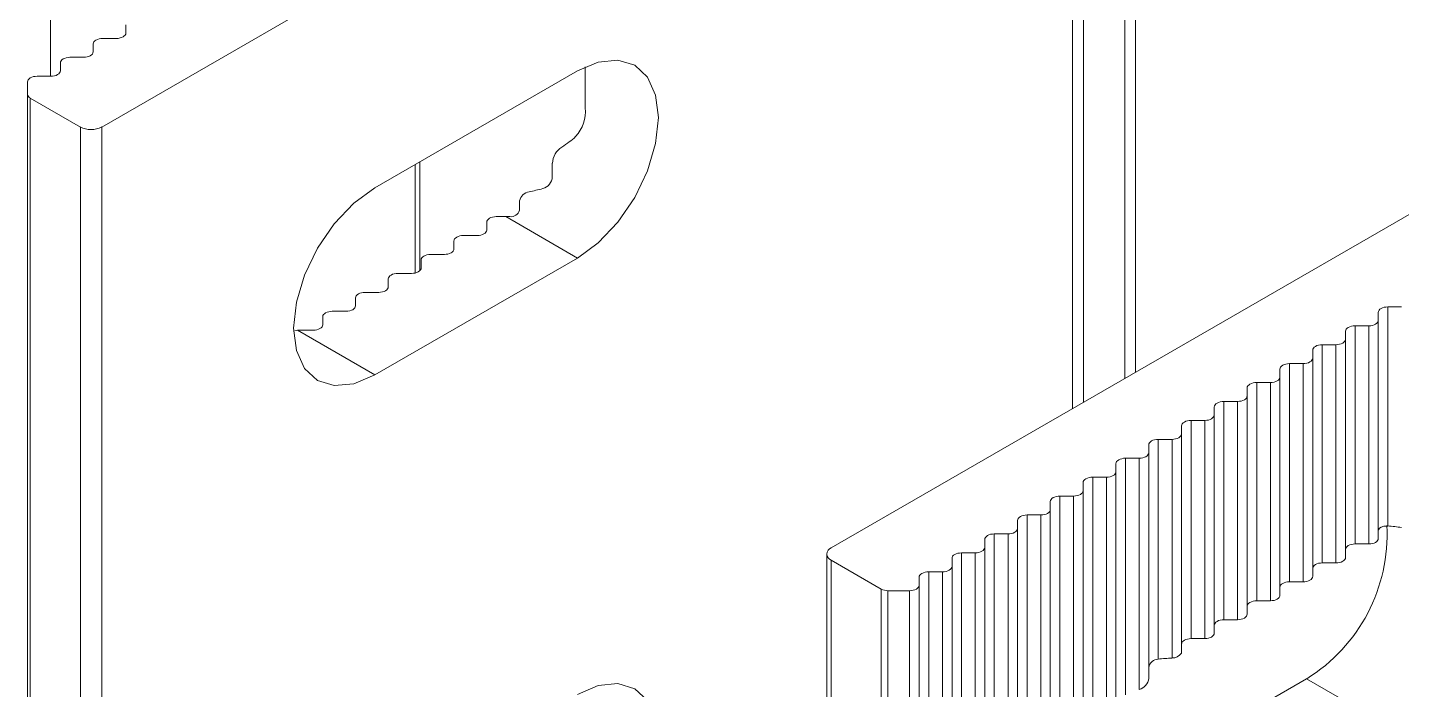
# Model space of a CAD drawing. Header units: millimetres. Extents: x 39 to 459, y 26 to 647.
# Drawn here: x 64.031 to 65.11, y 226.156 to 226.676 of the extents above; entities that cross this region are included whole.
import ezdxf

# ---------------------------------------------------------------- set-up
doc = ezdxf.new("R2010")
doc.units = ezdxf.units.MM
doc.layers.add('ANTET', color=7, linetype='Continuous')

# ---------------------------------------------------------------- blocks, each defined once
blk = doc.blocks.new('Griyaj Montajı')
at = {"color": 7, "linetype": 'Continuous', "lineweight": 15}
for p, q in [((11047.0041, 2120.2676), (11047.0041, 2118.3344)), ((11047.8067, 2118.7346), (11047.0444, 2118.2945)), ((11048.3795, 2118.404), (11047.6172, 2117.9639)), ((11047.045, 2118.3641), (11047.0558, 2118.3641)), ((11047.0633, 2118.3685), (11047.0633, 2118.3747)), ((11047.0375, 2118.3536), (11047.0375, 2118.3598)), ((11047.0118, 2118.3387), (11047.0118, 2118.3449)), ((11047.0193, 2118.3493), (11047.03, 2118.3493)), ((11046.9935, 2118.3344), (11047.0043, 2118.3344)), ((11047.4178, 2118.3386), (11047.2587, 2118.2468)), ((11046.986, 2118.3203), (11046.986, 2118.3301)), ((11046.986, 2118.3203), (11046.986, 2117.3404)), ((11047.0275, 2118.2945), (11046.9882, 2118.3172)), ((11046.9882, 2118.3172), (11046.9882, 2117.3374)), ((11047.0275, 2118.2945), (11047.0275, 2117.3147)), ((11047.0444, 2118.2945), (11047.0444, 2117.3147)), ((11047.2905, 2118.2651), (11047.2905, 2118.1798)), ((11047.3615, 2118.2241), (11047.3541, 2118.2241)), ((11047.3615, 2118.2241), (11047.4178, 2118.1916)), ((11047.3466, 2118.2198), (11047.3466, 2118.2136)), ((11047.3209, 2118.2049), (11047.3209, 2118.1987)), ((11047.3391, 2118.2092), (11047.3284, 2118.2092)), ((11047.4178, 2118.1916), (11047.2587, 2118.0998)), ((11047.3134, 2118.1944), (11047.3026, 2118.1944)), ((11047.2951, 2118.19), (11047.2951, 2118.1838)), ((11047.2693, 2118.1752), (11047.2693, 2118.169)), ((11047.2876, 2118.1795), (11047.2768, 2118.1795)), ((11047.2436, 2118.1603), (11047.2436, 2118.1541)), ((11047.2618, 2118.1646), (11047.2511, 2118.1646)), ((11047.2361, 2118.1498), (11047.2253, 2118.1498)), ((11048.0468, 2118.1427), (11048.0468, 2118.1489)), ((11048.0543, 2118.1532), (11048.0651, 2118.1532)), ((11048.0543, 2118.1532), (11048.0543, 2117.981)), ((11047.2178, 2118.1454), (11047.2178, 2118.1392)), ((11048.0285, 2118.1384), (11048.0393, 2118.1384)), ((11048.0285, 2118.1384), (11048.0285, 2117.9669)), ((11048.0393, 2118.1384), (11048.0393, 2117.9669)), ((11048.0468, 2118.1427), (11048.0468, 2117.9712)), ((11047.198, 2118.1348), (11047.1958, 2118.1343)), ((11047.198, 2118.1348), (11047.2587, 2118.0998)), ((11047.2103, 2118.1349), (11047.1996, 2118.1349)), ((11048.021, 2118.1278), (11048.021, 2118.134)), ((11048.021, 2118.1278), (11048.021, 2117.9563)), ((11047.9953, 2118.1129), (11047.9953, 2118.1192)), ((11048.0028, 2118.1235), (11048.0135, 2118.1235)), ((11048.0028, 2118.1235), (11048.0028, 2117.952)), ((11048.0135, 2118.1235), (11048.0135, 2117.952)), ((11047.977, 2118.1086), (11047.9878, 2118.1086)), ((11047.977, 2118.1086), (11047.977, 2117.9371)), ((11047.9878, 2118.1086), (11047.9878, 2117.9371)), ((11047.9953, 2118.1129), (11047.9953, 2117.9415)), ((11047.9695, 2118.0981), (11047.9695, 2118.1043)), ((11047.9695, 2118.0981), (11047.9695, 2117.9266)), ((11047.9438, 2118.0832), (11047.9438, 2118.0894)), ((11047.9513, 2118.0937), (11047.962, 2118.0937)), ((11047.9513, 2118.0937), (11047.9513, 2117.9223)), ((11047.962, 2118.0937), (11047.962, 2117.9223)), ((11047.918, 2118.0683), (11047.918, 2118.0745)), ((11047.9255, 2118.0789), (11047.9363, 2118.0789)), ((11047.9255, 2118.0789), (11047.9255, 2117.9074)), ((11047.9363, 2118.0789), (11047.9363, 2117.9074)), ((11047.9438, 2118.0832), (11047.9438, 2117.9117)), ((11047.8998, 2118.064), (11047.9105, 2118.064)), ((11047.8998, 2118.064), (11047.8998, 2117.8925)), ((11047.9105, 2118.064), (11047.9105, 2117.8925)), ((11047.918, 2118.0683), (11047.918, 2117.8969)), ((11047.8923, 2118.0535), (11047.8923, 2118.0597)), ((11047.8923, 2118.0535), (11047.8923, 2117.882)), ((11047.8665, 2118.0386), (11047.8665, 2118.0448)), ((11047.874, 2118.0491), (11047.8848, 2118.0491)), ((11047.874, 2118.0491), (11047.874, 2117.8763)), ((11047.8848, 2118.0491), (11047.8848, 2117.8773)), ((11047.8407, 2118.0237), (11047.8407, 2118.0299)), ((11047.8482, 2118.0343), (11047.859, 2118.0343)), ((11047.8482, 2118.0343), (11047.8482, 2117.8484)), ((11047.859, 2118.0343), (11047.859, 2117.8526)), ((11047.8665, 2118.0386), (11047.8665, 2117.8613)), ((11047.8225, 2118.0194), (11047.8332, 2118.0194)), ((11047.8225, 2118.0194), (11047.8225, 2117.7787)), ((11047.8332, 2118.0194), (11047.8332, 2117.8043)), ((11047.8407, 2118.0237), (11047.8407, 2117.8232)), ((11047.815, 2118.0089), (11047.815, 2118.0151)), ((11047.815, 2118.0089), (11047.815, 2117.029)), ((11047.7892, 2117.994), (11047.7892, 2118.0002)), ((11047.7967, 2118.0045), (11047.8075, 2118.0045)), ((11047.7967, 2118.0045), (11047.7967, 2117.0247)), ((11047.8075, 2118.0045), (11047.8075, 2117.0247)), ((11047.771, 2117.9897), (11047.7817, 2117.9897)), ((11047.771, 2117.9897), (11047.771, 2117.0098)), ((11047.7817, 2117.9897), (11047.7817, 2117.0098)), ((11047.7892, 2117.994), (11047.7892, 2117.0141)), ((11047.7635, 2117.9791), (11047.7635, 2117.9853)), ((11047.7635, 2117.9791), (11047.7635, 2116.9993)), ((11047.7377, 2117.9642), (11047.7377, 2117.9705)), ((11047.7452, 2117.9748), (11047.756, 2117.9748)), ((11047.7452, 2117.9748), (11047.7452, 2116.9949)), ((11047.756, 2117.9748), (11047.756, 2116.9949)), ((11048.0393, 2117.9669), (11048.0285, 2117.9669)), ((11047.6137, 2117.959), (11047.6137, 2116.9792)), ((11047.6172, 2117.9541), (11047.6564, 2117.9314)), ((11047.6172, 2117.9541), (11047.6172, 2116.9743)), ((11047.712, 2117.9494), (11047.712, 2117.9556)), ((11047.7195, 2117.9599), (11047.7302, 2117.9599)), ((11047.7195, 2117.9599), (11047.7195, 2116.9801)), ((11047.7302, 2117.9599), (11047.7302, 2116.9801)), ((11047.7377, 2117.9642), (11047.7377, 2116.9844)), ((11047.6937, 2117.945), (11047.7045, 2117.945)), ((11047.6937, 2117.945), (11047.6937, 2116.9652)), ((11047.7045, 2117.945), (11047.7045, 2116.9652)), ((11047.712, 2117.9494), (11047.712, 2116.9695)), ((11048.0135, 2117.952), (11048.0028, 2117.952)), ((11047.6862, 2117.9345), (11047.6862, 2117.9407)), ((11047.6862, 2117.9345), (11047.6862, 2116.9547)), ((11047.9878, 2117.9371), (11047.977, 2117.9371)), ((11047.6564, 2117.9314), (11047.6564, 2116.9516)), ((11047.6617, 2117.9302), (11047.6787, 2117.9302)), ((11047.6617, 2117.9302), (11047.6617, 2116.9503)), ((11047.6787, 2117.9302), (11047.6787, 2116.9503)), ((11047.962, 2117.9223), (11047.9513, 2117.9223)), ((11047.9363, 2117.9074), (11047.9255, 2117.9074)), ((11047.9105, 2117.8925), (11047.8998, 2117.8925)), ((11047.9905, 2117.861), (11047.8314, 2117.7691)), ((11048.0468, 2117.8285), (11047.9905, 2117.861))]:
    blk.add_line(p, q, dxfattribs=at)
at = {"color": 8, "linetype": 'Continuous', "lineweight": 15}
for p, q in [((11047.8067, 2118.7346), (11047.8067, 2118.0733)), ((11047.8152, 2118.7366), (11047.8152, 2118.0782)), ((11047.8477, 2118.7366), (11047.8477, 2118.097)), ((11047.8562, 2118.7346), (11047.8562, 2118.1019)), ((11047.294, 2118.2672), (11047.294, 2118.1816))]:
    blk.add_line(p, q, dxfattribs=at)
at = {"color": 7, "linetype": 'Continuous', "lineweight": 15, "flags": 128}
for points in [[(11047.0375, 2118.3598), (11047.0377, 2118.3606), (11047.0381, 2118.3615), (11047.0388, 2118.3622), (11047.0397, 2118.3629), (11047.0409, 2118.3634), (11047.0422, 2118.3638), (11047.0436, 2118.364), (11047.045, 2118.3641)], [(11047.0558, 2118.3641), (11047.0572, 2118.3642), (11047.0587, 2118.3645), (11047.0599, 2118.3649), (11047.0611, 2118.3654), (11047.062, 2118.3661), (11047.0627, 2118.3668), (11047.0631, 2118.3676), (11047.0633, 2118.3685)], [(11047.03, 2118.3493), (11047.0315, 2118.3493), (11047.0329, 2118.3496), (11047.0342, 2118.35), (11047.0353, 2118.3505), (11047.0363, 2118.3512), (11047.037, 2118.3519), (11047.0374, 2118.3527), (11047.0375, 2118.3536)], [(11047.0118, 2118.3449), (11047.0119, 2118.3458), (11047.0123, 2118.3466), (11047.013, 2118.3473), (11047.014, 2118.348), (11047.0151, 2118.3485), (11047.0164, 2118.3489), (11047.0178, 2118.3492), (11047.0193, 2118.3493)], [(11047.4178, 2118.3386), (11047.4342, 2118.3456), (11047.4496, 2118.3471), (11047.4628, 2118.3431), (11047.4729, 2118.3337), (11047.4792, 2118.3196), (11047.4814, 2118.3019), (11047.4792, 2118.2816), (11047.4729, 2118.2602), (11047.4628, 2118.2391), (11047.4496, 2118.2198), (11047.4342, 2118.2036), (11047.4178, 2118.1916)], [(11046.986, 2118.3301), (11046.9862, 2118.3309), (11046.9866, 2118.3317), (11046.9873, 2118.3325), (11046.9882, 2118.3331), (11046.9893, 2118.3337), (11046.9906, 2118.3341), (11046.992, 2118.3343), (11046.9935, 2118.3344)], [(11047.0043, 2118.3344), (11047.0057, 2118.3345), (11047.0071, 2118.3347), (11047.0084, 2118.3351), (11047.0096, 2118.3357), (11047.0105, 2118.3363), (11047.0112, 2118.3371), (11047.0116, 2118.3379), (11047.0118, 2118.3387)], [(11047.4239, 2118.3418), (11047.4239, 2118.3272), (11047.4239, 2118.3096)], [(11047.3981, 2118.2661), (11047.3981, 2118.2625), (11047.3981, 2118.2589), (11047.3981, 2118.2554)], [(11047.2587, 2118.0998), (11047.2422, 2118.0928), (11047.2269, 2118.0913), (11047.2137, 2118.0953), (11047.2036, 2118.1047), (11047.1972, 2118.1188), (11047.195, 2118.1365), (11047.1972, 2118.1568), (11047.2036, 2118.1782), (11047.2137, 2118.1993), (11047.2269, 2118.2185), (11047.2422, 2118.2347), (11047.2587, 2118.2468)], [(11047.3724, 2118.2366), (11047.3724, 2118.2341), (11047.3724, 2118.2316), (11047.3724, 2118.2292)], [(11047.3541, 2118.2241), (11047.3527, 2118.224), (11047.3512, 2118.2238), (11047.3499, 2118.2234), (11047.3488, 2118.2228), (11047.3479, 2118.2222), (11047.3472, 2118.2214), (11047.3468, 2118.2206), (11047.3466, 2118.2198)], [(11047.3466, 2118.2136), (11047.3465, 2118.2127), (11047.346, 2118.2119), (11047.3453, 2118.2112), (11047.3444, 2118.2105), (11047.3433, 2118.21), (11047.342, 2118.2096), (11047.3406, 2118.2093), (11047.3391, 2118.2092)], [(11047.3284, 2118.2092), (11047.3269, 2118.2092), (11047.3255, 2118.2089), (11047.3242, 2118.2085), (11047.3231, 2118.208), (11047.3221, 2118.2073), (11047.3214, 2118.2066), (11047.321, 2118.2058), (11047.3209, 2118.2049)], [(11047.3026, 2118.1944), (11047.3011, 2118.1943), (11047.2997, 2118.194), (11047.2984, 2118.1936), (11047.2973, 2118.1931), (11047.2964, 2118.1924), (11047.2957, 2118.1917), (11047.2952, 2118.1909), (11047.2951, 2118.19)], [(11047.3209, 2118.1987), (11047.3207, 2118.1979), (11047.3203, 2118.197), (11047.3196, 2118.1963), (11047.3187, 2118.1956), (11047.3175, 2118.1951), (11047.3162, 2118.1947), (11047.3148, 2118.1945), (11047.3134, 2118.1944)], [(11047.2951, 2118.1838), (11047.295, 2118.183), (11047.2945, 2118.1822), (11047.2938, 2118.1814), (11047.2929, 2118.1808), (11047.2918, 2118.1802), (11047.2905, 2118.1798), (11047.2891, 2118.1796), (11047.2876, 2118.1795)], [(11047.2768, 2118.1795), (11047.2754, 2118.1794), (11047.274, 2118.1792), (11047.2727, 2118.1788), (11047.2715, 2118.1782), (11047.2706, 2118.1776), (11047.2699, 2118.1768), (11047.2695, 2118.176), (11047.2693, 2118.1752)], [(11047.2511, 2118.1646), (11047.2496, 2118.1645), (11047.2482, 2118.1643), (11047.2469, 2118.1639), (11047.2458, 2118.1634), (11047.2448, 2118.1627), (11047.2442, 2118.162), (11047.2437, 2118.1611), (11047.2436, 2118.1603)], [(11047.2693, 2118.169), (11047.2692, 2118.1681), (11047.2688, 2118.1673), (11047.2681, 2118.1666), (11047.2671, 2118.1659), (11047.266, 2118.1654), (11047.2647, 2118.165), (11047.2633, 2118.1647), (11047.2618, 2118.1646)], [(11047.2253, 2118.1498), (11047.2239, 2118.1497), (11047.2225, 2118.1494), (11047.2212, 2118.149), (11047.22, 2118.1485), (11047.2191, 2118.1478), (11047.2184, 2118.1471), (11047.218, 2118.1463), (11047.2178, 2118.1454)], [(11047.2436, 2118.1541), (11047.2434, 2118.1532), (11047.243, 2118.1524), (11047.2423, 2118.1517), (11047.2414, 2118.151), (11047.2403, 2118.1505), (11047.239, 2118.1501), (11047.2375, 2118.1498), (11047.2361, 2118.1498)], [(11048.0468, 2118.1489), (11048.0469, 2118.1497), (11048.0474, 2118.1505), (11048.0481, 2118.1513), (11048.049, 2118.152), (11048.0501, 2118.1525), (11048.0514, 2118.1529), (11048.0528, 2118.1531), (11048.0543, 2118.1532)], [(11047.2178, 2118.1392), (11047.2177, 2118.1384), (11047.2173, 2118.1376), (11047.2166, 2118.1368), (11047.2156, 2118.1362), (11047.2145, 2118.1356), (11047.2132, 2118.1352), (11047.2118, 2118.135), (11047.2103, 2118.1349)], [(11048.021, 2118.134), (11048.0212, 2118.1349), (11048.0216, 2118.1357), (11048.0223, 2118.1364), (11048.0232, 2118.1371), (11048.0244, 2118.1376), (11048.0257, 2118.138), (11048.0271, 2118.1383), (11048.0285, 2118.1384)], [(11048.0393, 2118.1384), (11048.0408, 2118.1384), (11048.0422, 2118.1387), (11048.0435, 2118.1391), (11048.0446, 2118.1396), (11048.0455, 2118.1403), (11048.0462, 2118.141), (11048.0467, 2118.1418), (11048.0468, 2118.1427)], [(11048.0135, 2118.1235), (11048.015, 2118.1236), (11048.0164, 2118.1238), (11048.0177, 2118.1242), (11048.0188, 2118.1247), (11048.0198, 2118.1254), (11048.0205, 2118.1262), (11048.0209, 2118.127), (11048.021, 2118.1278)], [(11047.9953, 2118.1192), (11047.9954, 2118.12), (11047.9959, 2118.1208), (11047.9965, 2118.1216), (11047.9975, 2118.1222), (11047.9986, 2118.1228), (11047.9999, 2118.1232), (11048.0013, 2118.1234), (11048.0028, 2118.1235)], [(11047.9695, 2118.1043), (11047.9697, 2118.1051), (11047.9701, 2118.1059), (11047.9708, 2118.1067), (11047.9717, 2118.1073), (11047.9729, 2118.1079), (11047.9742, 2118.1083), (11047.9756, 2118.1085), (11047.977, 2118.1086)], [(11047.9878, 2118.1086), (11047.9892, 2118.1087), (11047.9907, 2118.1089), (11047.992, 2118.1093), (11047.9931, 2118.1099), (11047.994, 2118.1105), (11047.9947, 2118.1113), (11047.9951, 2118.1121), (11047.9953, 2118.1129)], [(11047.962, 2118.0937), (11047.9635, 2118.0938), (11047.9649, 2118.0941), (11047.9662, 2118.0945), (11047.9673, 2118.095), (11047.9683, 2118.0957), (11047.969, 2118.0964), (11047.9694, 2118.0972), (11047.9695, 2118.0981)], [(11047.9438, 2118.0894), (11047.9439, 2118.0903), (11047.9443, 2118.0911), (11047.945, 2118.0918), (11047.946, 2118.0925), (11047.9471, 2118.093), (11047.9484, 2118.0934), (11047.9498, 2118.0937), (11047.9513, 2118.0937)], [(11047.918, 2118.0745), (11047.9182, 2118.0754), (11047.9186, 2118.0762), (11047.9193, 2118.0769), (11047.9202, 2118.0776), (11047.9213, 2118.0781), (11047.9226, 2118.0785), (11047.9241, 2118.0788), (11047.9255, 2118.0789)], [(11047.9363, 2118.0789), (11047.9377, 2118.079), (11047.9391, 2118.0792), (11047.9404, 2118.0796), (11047.9416, 2118.0801), (11047.9425, 2118.0808), (11047.9432, 2118.0815), (11047.9436, 2118.0824), (11047.9438, 2118.0832)], [(11047.8923, 2118.0597), (11047.8924, 2118.0605), (11047.8928, 2118.0613), (11047.8935, 2118.0621), (11047.8945, 2118.0627), (11047.8956, 2118.0633), (11047.8969, 2118.0637), (11047.8983, 2118.0639), (11047.8998, 2118.064)], [(11047.9105, 2118.064), (11047.912, 2118.0641), (11047.9134, 2118.0643), (11047.9147, 2118.0647), (11047.9158, 2118.0653), (11047.9167, 2118.0659), (11047.9174, 2118.0667), (11047.9179, 2118.0675), (11047.918, 2118.0683)], [(11047.8848, 2118.0491), (11047.8862, 2118.0492), (11047.8876, 2118.0495), (11047.8889, 2118.0499), (11047.8901, 2118.0504), (11047.891, 2118.0511), (11047.8917, 2118.0518), (11047.8921, 2118.0526), (11047.8923, 2118.0535)], [(11047.8665, 2118.0448), (11047.8666, 2118.0456), (11047.8671, 2118.0465), (11047.8678, 2118.0472), (11047.8687, 2118.0479), (11047.8698, 2118.0484), (11047.8711, 2118.0488), (11047.8725, 2118.0491), (11047.874, 2118.0491)], [(11047.8407, 2118.0299), (11047.8409, 2118.0308), (11047.8413, 2118.0316), (11047.842, 2118.0323), (11047.8429, 2118.033), (11047.8441, 2118.0335), (11047.8454, 2118.0339), (11047.8468, 2118.0342), (11047.8482, 2118.0343)], [(11047.859, 2118.0343), (11047.8605, 2118.0343), (11047.8619, 2118.0346), (11047.8632, 2118.035), (11047.8643, 2118.0355), (11047.8652, 2118.0362), (11047.8659, 2118.0369), (11047.8664, 2118.0378), (11047.8665, 2118.0386)], [(11047.815, 2118.0151), (11047.8151, 2118.0159), (11047.8156, 2118.0167), (11047.8162, 2118.0175), (11047.8172, 2118.0181), (11047.8183, 2118.0187), (11047.8196, 2118.0191), (11047.821, 2118.0193), (11047.8225, 2118.0194)], [(11047.8332, 2118.0194), (11047.8347, 2118.0195), (11047.8361, 2118.0197), (11047.8374, 2118.0201), (11047.8385, 2118.0207), (11047.8395, 2118.0213), (11047.8402, 2118.0221), (11047.8406, 2118.0229), (11047.8407, 2118.0237)], [(11047.8075, 2118.0045), (11047.8089, 2118.0046), (11047.8104, 2118.0049), (11047.8117, 2118.0053), (11047.8128, 2118.0058), (11047.8137, 2118.0065), (11047.8144, 2118.0072), (11047.8148, 2118.008), (11047.815, 2118.0089)], [(11047.7892, 2118.0002), (11047.7894, 2118.001), (11047.7898, 2118.0019), (11047.7905, 2118.0026), (11047.7914, 2118.0033), (11047.7926, 2118.0038), (11047.7939, 2118.0042), (11047.7953, 2118.0044), (11047.7967, 2118.0045)], [(11047.7635, 2117.9853), (11047.7636, 2117.9862), (11047.764, 2117.987), (11047.7647, 2117.9877), (11047.7657, 2117.9884), (11047.7668, 2117.9889), (11047.7681, 2117.9893), (11047.7695, 2117.9896), (11047.771, 2117.9897)], [(11047.7817, 2117.9897), (11047.7832, 2117.9897), (11047.7846, 2117.99), (11047.7859, 2117.9904), (11047.787, 2117.9909), (11047.788, 2117.9916), (11047.7887, 2117.9923), (11047.7891, 2117.9931), (11047.7892, 2117.994)], [(11047.756, 2117.9748), (11047.7574, 2117.9749), (11047.7588, 2117.9751), (11047.7601, 2117.9755), (11047.7613, 2117.9761), (11047.7622, 2117.9767), (11047.7629, 2117.9775), (11047.7633, 2117.9783), (11047.7635, 2117.9791)], [(11048.0468, 2117.9774), (11048.0469, 2117.9779), (11048.0476, 2117.9792), (11048.049, 2117.9802), (11048.0511, 2117.9809), (11048.0535, 2117.981), (11048.0543, 2117.981)], [(11047.7377, 2117.9705), (11047.7379, 2117.9713), (11047.7383, 2117.9721), (11047.739, 2117.9729), (11047.7399, 2117.9735), (11047.741, 2117.9741), (11047.7423, 2117.9745), (11047.7438, 2117.9747), (11047.7452, 2117.9748)], [(11048.0285, 2117.9669), (11048.0271, 2117.9668), (11048.0257, 2117.9665), (11048.0244, 2117.9661), (11048.0232, 2117.9656), (11048.0223, 2117.965), (11048.0216, 2117.9642), (11048.0212, 2117.9634), (11048.021, 2117.9625)], [(11048.0468, 2117.9712), (11048.0467, 2117.9704), (11048.0462, 2117.9696), (11048.0455, 2117.9688), (11048.0446, 2117.9681), (11048.0435, 2117.9676), (11048.0422, 2117.9672), (11048.0408, 2117.967), (11048.0393, 2117.9669)], [(11047.712, 2117.9556), (11047.7121, 2117.9564), (11047.7125, 2117.9572), (11047.7132, 2117.958), (11047.7142, 2117.9586), (11047.7153, 2117.9592), (11047.7166, 2117.9596), (11047.718, 2117.9598), (11047.7195, 2117.9599)], [(11047.7302, 2117.9599), (11047.7317, 2117.96), (11047.7331, 2117.9602), (11047.7344, 2117.9606), (11047.7355, 2117.9612), (11047.7364, 2117.9618), (11047.7371, 2117.9626), (11047.7376, 2117.9634), (11047.7377, 2117.9642)], [(11048.021, 2117.9563), (11048.0209, 2117.9555), (11048.0205, 2117.9547), (11048.0198, 2117.9539), (11048.0188, 2117.9533), (11048.0177, 2117.9527), (11048.0164, 2117.9523), (11048.015, 2117.9521), (11048.0135, 2117.952)], [(11047.6862, 2117.9407), (11047.6863, 2117.9416), (11047.6868, 2117.9424), (11047.6875, 2117.9431), (11047.6884, 2117.9438), (11047.6895, 2117.9443), (11047.6908, 2117.9447), (11047.6922, 2117.945), (11047.6937, 2117.945)], [(11047.7045, 2117.945), (11047.7059, 2117.9451), (11047.7073, 2117.9454), (11047.7086, 2117.9458), (11047.7098, 2117.9463), (11047.7107, 2117.947), (11047.7114, 2117.9477), (11047.7118, 2117.9485), (11047.712, 2117.9494)], [(11048.0028, 2117.952), (11048.0013, 2117.9519), (11047.9999, 2117.9517), (11047.9986, 2117.9513), (11047.9975, 2117.9507), (11047.9965, 2117.9501), (11047.9959, 2117.9493), (11047.9954, 2117.9485), (11047.9953, 2117.9477)], [(11047.6787, 2117.9302), (11047.6802, 2117.9303), (11047.6816, 2117.9305), (11047.6829, 2117.9309), (11047.684, 2117.9314), (11047.6849, 2117.9321), (11047.6856, 2117.9329), (11047.6861, 2117.9337), (11047.6862, 2117.9345)], [(11047.977, 2117.9371), (11047.9756, 2117.9371), (11047.9742, 2117.9368), (11047.9729, 2117.9364), (11047.9717, 2117.9359), (11047.9708, 2117.9352), (11047.9701, 2117.9345), (11047.9697, 2117.9337), (11047.9695, 2117.9328)], [(11047.9953, 2117.9415), (11047.9951, 2117.9406), (11047.9947, 2117.9398), (11047.994, 2117.9391), (11047.9931, 2117.9384), (11047.992, 2117.9379), (11047.9907, 2117.9375), (11047.9892, 2117.9372), (11047.9878, 2117.9371)], [(11047.9513, 2117.9223), (11047.9498, 2117.9222), (11047.9484, 2117.9219), (11047.9471, 2117.9215), (11047.946, 2117.921), (11047.945, 2117.9203), (11047.9443, 2117.9196), (11047.9439, 2117.9188), (11047.9438, 2117.9179)], [(11047.9695, 2117.9266), (11047.9694, 2117.9258), (11047.969, 2117.9249), (11047.9683, 2117.9242), (11047.9673, 2117.9235), (11047.9662, 2117.923), (11047.9649, 2117.9226), (11047.9635, 2117.9224), (11047.962, 2117.9223)], [(11047.9438, 2117.9117), (11047.9436, 2117.9109), (11047.9432, 2117.9101), (11047.9425, 2117.9093), (11047.9416, 2117.9087), (11047.9404, 2117.9081), (11047.9391, 2117.9077), (11047.9377, 2117.9075), (11047.9363, 2117.9074)], [(11047.9255, 2117.9074), (11047.9241, 2117.9073), (11047.9226, 2117.9071), (11047.9213, 2117.9067), (11047.9202, 2117.9061), (11047.9193, 2117.9055), (11047.9186, 2117.9047), (11047.9182, 2117.9039), (11047.918, 2117.9031)], [(11047.8998, 2117.8925), (11047.8983, 2117.8924), (11047.8969, 2117.8922), (11047.8956, 2117.8918), (11047.8945, 2117.8913), (11047.8935, 2117.8906), (11047.8928, 2117.8899), (11047.8924, 2117.889), (11047.8923, 2117.8882)], [(11047.918, 2117.8969), (11047.9179, 2117.896), (11047.9174, 2117.8952), (11047.9167, 2117.8945), (11047.9158, 2117.8938), (11047.9147, 2117.8933), (11047.9134, 2117.8929), (11047.912, 2117.8926), (11047.9105, 2117.8925)], [(11047.4178, 2117.7017), (11047.4342, 2117.7137), (11047.4496, 2117.7299), (11047.4628, 2117.7492), (11047.4729, 2117.7703), (11047.4792, 2117.7917), (11047.4814, 2117.8119), (11047.4792, 2117.8297), (11047.4729, 2117.8438), (11047.4628, 2117.8531), (11047.4496, 2117.8572), (11047.4342, 2117.8557), (11047.4178, 2117.8487)]]:
    blk.add_lwpolyline(points, dxfattribs=at)
at = {"color": 7, "linetype": 'Continuous', "lineweight": 15}
for centre, radius, start, end in [((11046.9898, 2118.3206), 0.00378, 185.7135, 245.5871), ((11047.3946, 2118.3068), 0.0295, 317.8129, 5.4338), ((11047.0359, 2118.3109), 0.0184, 242.6149, 297.3851), ((11047.4147, 2118.2649), 0.0166, 123.1194, 175.7431), ((11047.3882, 2118.2558), 0.00993, 284.0956, 357.6128), ((11047.3807, 2118.2351), 0.00843, 95.4768, 170.0596), ((11047.3658, 2118.2308), 0.00672, 261.7113, 346.4371), ((11047.1996, 2118.1222), 0.0127, 89.922, 96.9539), ((11047.9201, 2117.9745), 0.1336, 301.8129, 2.9522), ((11047.619, 2117.959), 0.00524, 110.7871, 249.2129), ((11047.6615, 2117.941), 0.0108, 241.9702, 271.1517), ((11047.8851, 2117.8856), 0.0083, 267.6617, 327.4986), ((11047.8897, 2117.882), 0.00257, 339.5615, 0.0011), ((11047.8741, 2117.8687), 0.00765, 90.5164, 171.7395), ((11047.8562, 2117.8626), 0.0104, 285.8244, 352.7026)]:
    blk.add_arc(centre, radius, start, end, dxfattribs=at)
for centre, start_param, end_param in [((11047.31, 2118.3273), 5.562567, 5.702188), ((11047.3357, 2118.3125), 5.066397, 5.158187), ((11047.3615, 2118.2976), 4.712389, 4.738832), ((11048.0359, 2117.9083), 1.339942, 1.426), ((11047.898, 2117.8042), 1.675343, 1.760812)]:
    blk.add_ellipse(centre, major_axis=(0.1273, 0), ratio=0.577382, start_param=start_param, end_param=end_param, dxfattribs=at)

msp = doc.modelspace()

# ---------------------------------------------------------------- block references
at = {"layer": 'ANTET', "color": 0}
msp.add_blockref('Griyaj Montajı', (-10982.9547, -1891.697), dxfattribs=at)

doc.saveas('drawing.dxf')
